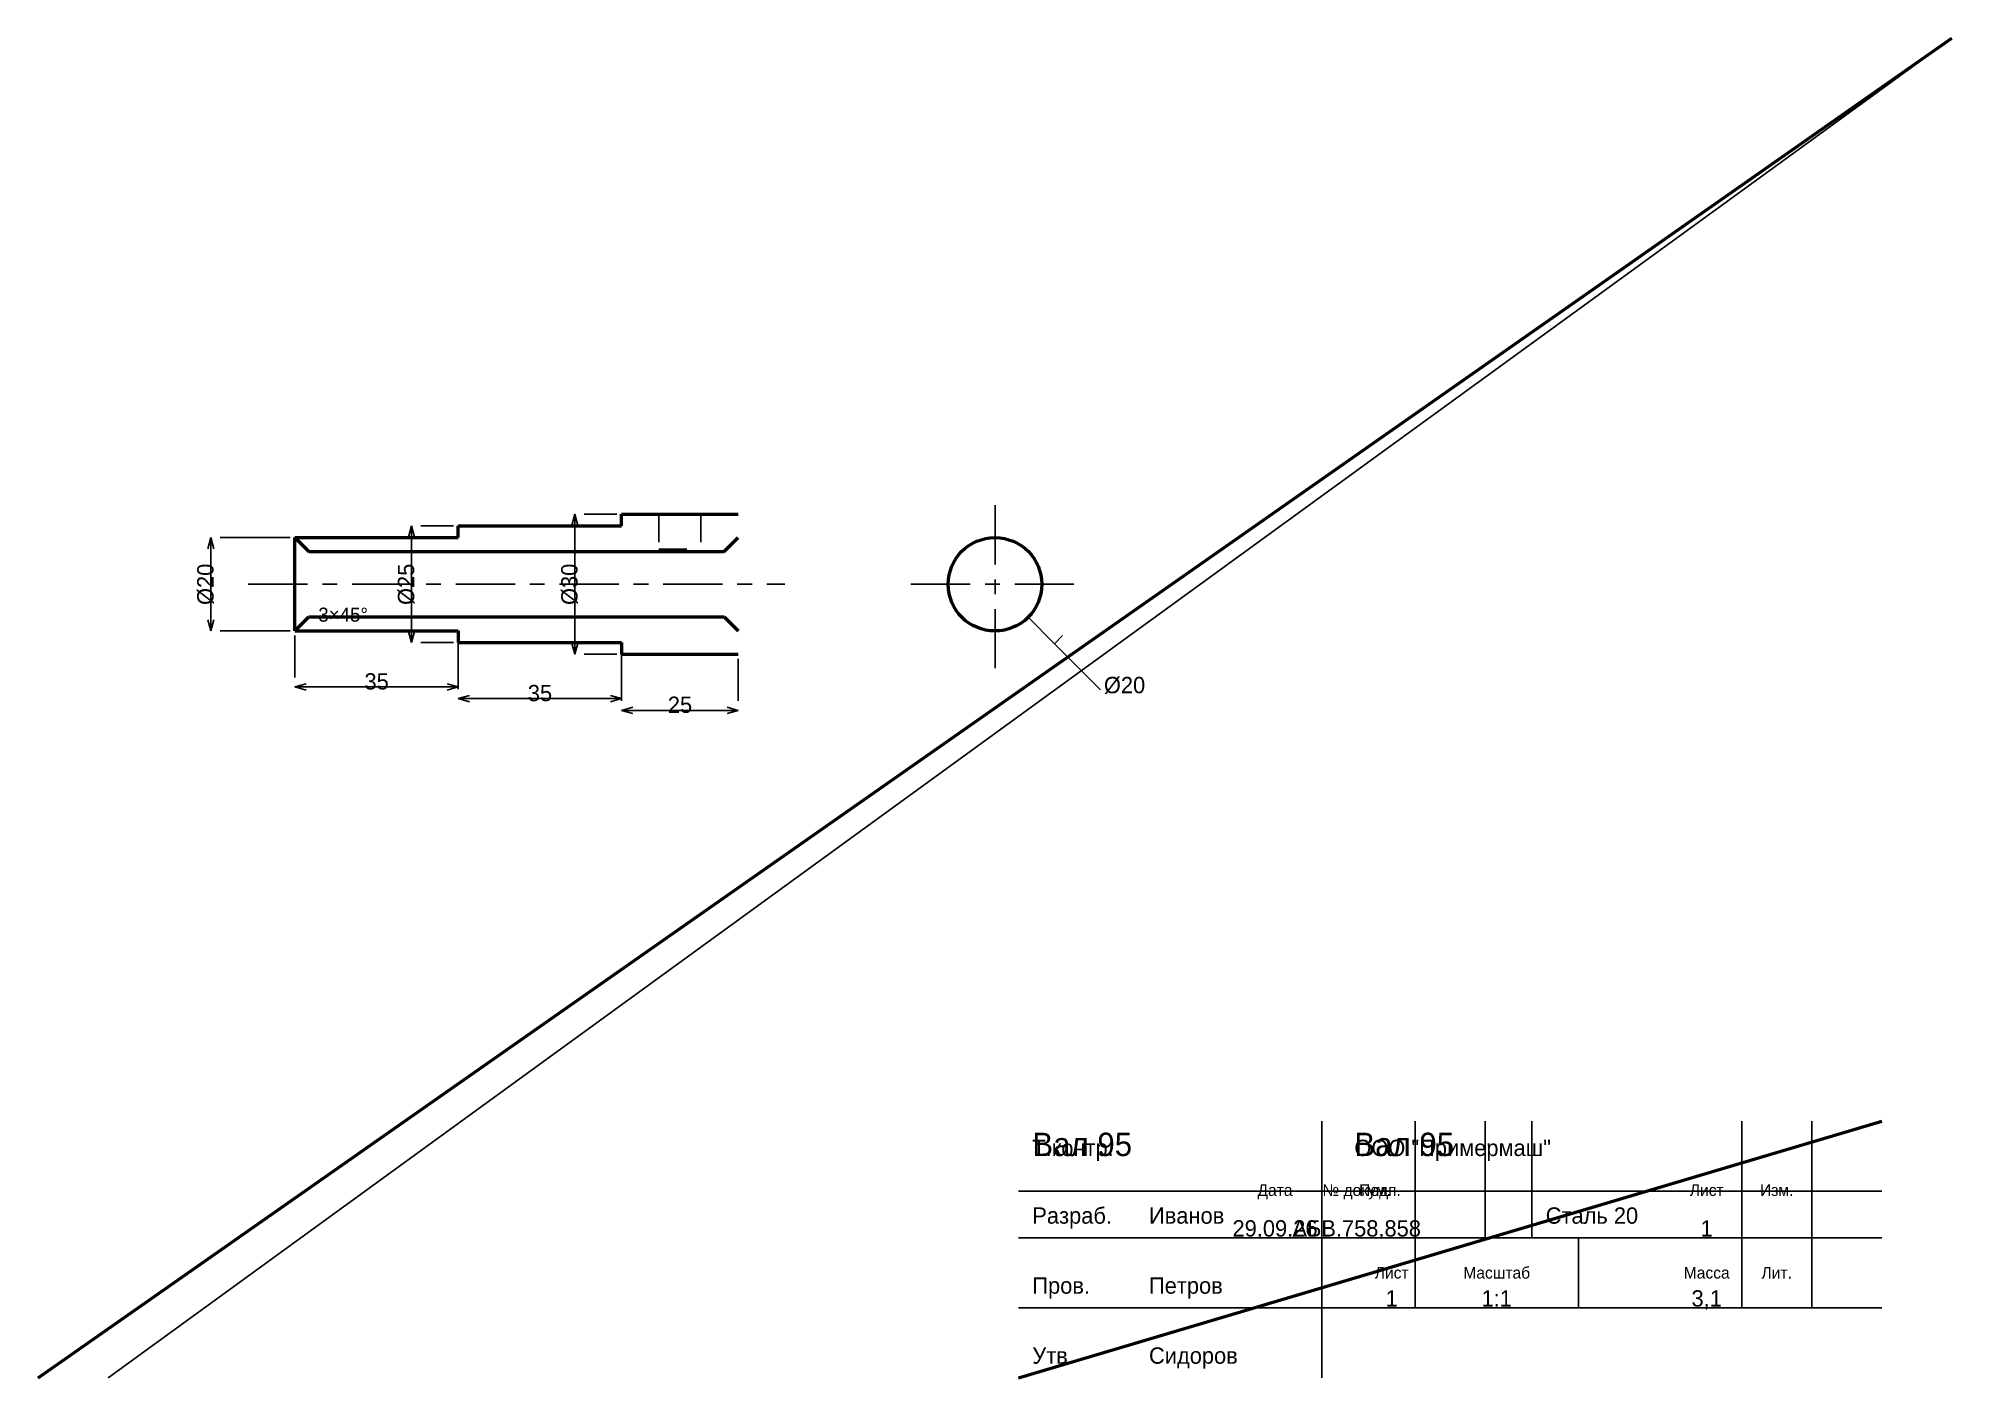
# Model space of a CAD drawing. Header units: millimetres. Extents: x 5 to 415, y 5 to 292.
import ezdxf
from ezdxf.enums import TextEntityAlignment as Align

# ---------------------------------------------------------------- set-up
doc = ezdxf.new("R2010")
doc.units = ezdxf.units.MM
doc.linetypes.add('CENTER', pattern=[22.225, 12.7, -3.175, 3.175, -3.175])
doc.linetypes.add('DASHED', pattern=[9, 6, -3])
for name, color, linetype, lineweight in [('AXIS', 7, 'CENTER', 25), ('DIMS', 7, 'CONTINUOUS', 25), ('MAIN', 7, 'CONTINUOUS', 50), ('TEXT', 7, 'CONTINUOUS', 25), ('THIN', 7, 'CONTINUOUS', 25)]:
    doc.layers.add(name, color=color, linetype=linetype, lineweight=lineweight)

msp = doc.modelspace()

# ---------------------------------------------------------------- linework, layer by layer
at = {"layer": 'AXIS', "linetype": 'CENTER', "lineweight": 25}
for p, q in [((210, 157), (210, 193)), ((50, 175), (165, 175)), ((192, 175), (228, 175))]:
    msp.add_line(p, q, dxfattribs=at)
at = {"layer": 'DIMS', "linetype": 'CONTINUOUS', "lineweight": 25}
for p, q in [((120, 190), (119.353, 187.585)), ((120, 160), (120, 190)), ((120, 190), (120.647, 187.585)), ((129, 190), (122, 190)), ((42, 185), (41.353, 182.585)), ((42, 165), (42, 185)), ((42, 185), (42.647, 182.585)), ((59, 185), (44, 185)), ((85, 187.5), (84.353, 185.085)), ((85, 162.5), (85, 187.5)), ((85, 187.5), (85.647, 185.085)), ((94, 187.5), (87, 187.5)), ((42, 165), (41.353, 167.415)), ((42, 165), (42.647, 167.415)), ((59, 165), (44, 165)), ((60, 164), (60, 155)), ((85, 162.5), (84.353, 164.915)), ((85, 162.5), (85.647, 164.915)), ((95, 164), (95, 155)), ((217.071, 167.929), (222.728, 162.272)), ((222.728, 162.272), (220.96, 164.04)), ((222.728, 162.272), (224.496, 164.04)), ((94, 162.5), (87, 162.5)), ((95, 161.5), (95, 152.5)), ((120, 160), (119.353, 162.415)), ((120, 160), (120.647, 162.415)), ((129, 160), (122, 160)), ((130, 161.5), (130, 152.5)), ((222.728, 162.272), (232.627, 152.373)), ((130, 159), (130, 150)), ((155, 159), (155, 150)), ((60, 153), (62.415, 153.647)), ((60, 153), (95, 153)), ((60, 153), (62.415, 152.353)), ((95, 153), (92.585, 153.647)), ((95, 153), (92.585, 152.353)), ((95, 150.5), (97.415, 151.147)), ((95, 150.5), (130, 150.5)), ((95, 150.5), (97.415, 149.853)), ((130, 150.5), (127.585, 151.147)), ((130, 150.5), (127.585, 149.853)), ((130, 148), (132.415, 148.647)), ((130, 148), (155, 148)), ((130, 148), (132.415, 147.353)), ((155, 148), (152.585, 148.647)), ((155, 148), (152.585, 147.353))]:
    msp.add_line(p, q, dxfattribs=at)
at = {"layer": 'MAIN', "linetype": 'CONTINUOUS', "lineweight": 50}
for p, q in [((5, 5), (415, 292)), ((130, 190), (155, 190)), ((130, 187.5), (130, 190)), ((60, 185), (95, 185)), ((60, 185), (63, 182)), ((60, 165), (60, 185)), ((95, 187.5), (130, 187.5)), ((95, 185), (95, 187.5)), ((152, 182), (155, 185)), ((63, 182), (152, 182)), ((60, 165), (63, 168)), ((60, 165), (95, 165)), ((63, 168), (152, 168)), ((95, 165), (95, 162.5)), ((152, 168), (155, 165)), ((95, 162.5), (130, 162.5)), ((130, 162.5), (130, 160)), ((130, 160), (155, 160)), ((215, 5), (400, 60))]:
    msp.add_line(p, q, dxfattribs=at)
msp.add_circle((210, 175), 10, dxfattribs=at)
at = {"layer": 'THIN', "linetype": 'CONTINUOUS', "lineweight": 25}
for p, q in [((20, 5), (415, 292)), ((280, 5), (280, 60)), ((300, 35), (300, 60)), ((315, 35), (315, 60)), ((325, 35), (325, 60)), ((370, 35), (370, 60)), ((385, 35), (385, 60)), ((215, 45), (400, 45)), ((215, 35), (400, 35)), ((300, 20), (300, 35)), ((335, 20), (335, 35)), ((370, 20), (370, 35)), ((385, 20), (385, 35)), ((215, 20), (400, 20))]:
    msp.add_line(p, q, dxfattribs=at)
at = {"layer": 'THIN', "linetype": 'DASHED', "lineweight": 25}
for p, q in [((138, 190), (147, 190)), ((138, 190), (138, 182.5)), ((147, 190), (147, 182.5)), ((138, 182.5), (147, 182.5))]:
    msp.add_line(p, q, dxfattribs=at)

# ---------------------------------------------------------------- texts
at = {"layer": 'DIMS', "linetype": 'CONTINUOUS', "lineweight": 25}
for s, p in [('%%c20', (40.8, 175)), ('%%c25', (83.8, 175)), ('%%c30', (118.8, 175))]:
    msp.add_text(s, height=3.5, rotation=90, dxfattribs=at).set_placement(p, align=Align.MIDDLE_CENTER)
for s, height, p in [('3×45%%d', 3, (65, 167)), ('%%c20', 3.5, (233.335, 151.665))]:
    msp.add_text(s, height=height, dxfattribs=at).set_placement(p)
for s, p in [('35', (77.5, 154.2)), ('35', (112.5, 151.7)), ('25', (142.5, 149.2))]:
    msp.add_text(s, height=3.5, dxfattribs=at).set_placement(p, align=Align.MIDDLE_CENTER)
at = {"layer": 'TEXT', "linetype": 'CONTINUOUS', "lineweight": 25}
for s, height, p in [('Вал 95', 5, (218, 52.5)), ('Вал 95', 5, (287, 52.5)), ('Т.контр.', 3.5, (218, 52.5)), ('ООО "Примермаш"', 3.5, (287, 52.5)), ('Разраб.', 3.5, (218, 38)), ('Иванов', 3.5, (243, 38)), ('Сталь 20', 3.5, (328, 38)), ('Пров.', 3.5, (218, 23)), ('Петров', 3.5, (243, 23)), ('Утв.', 3.5, (218, 8)), ('Сидоров', 3.5, (243, 8))]:
    msp.add_text(s, height=height, dxfattribs=at).set_placement(p)
for s, height, p in [('Дата', 2.5, (270, 45.2)), ('№ докум.', 2.5, (287.5, 45.2)), ('Подп.', 2.5, (292.5, 45.2)), ('Лист', 2.5, (362.5, 45.2)), ('Изм.', 2.5, (377.5, 45.2)), ('29.09.26', 3.5, (270, 37)), ('АБВ.758.858', 3.5, (287.5, 37)), ('1', 3.5, (362.5, 37)), ('Лист', 2.5, (295, 27.5)), ('Масштаб', 2.5, (317.5, 27.5)), ('Масса', 2.5, (362.5, 27.5)), ('Лит.', 2.5, (377.5, 27.5)), ('1', 3.5, (295, 22)), ('1:1', 3.5, (317.5, 22)), ('3,1', 3.5, (362.5, 22))]:
    msp.add_text(s, height=height, dxfattribs=at).set_placement(p, align=Align.MIDDLE_CENTER)

doc.saveas('drawing.dxf')
